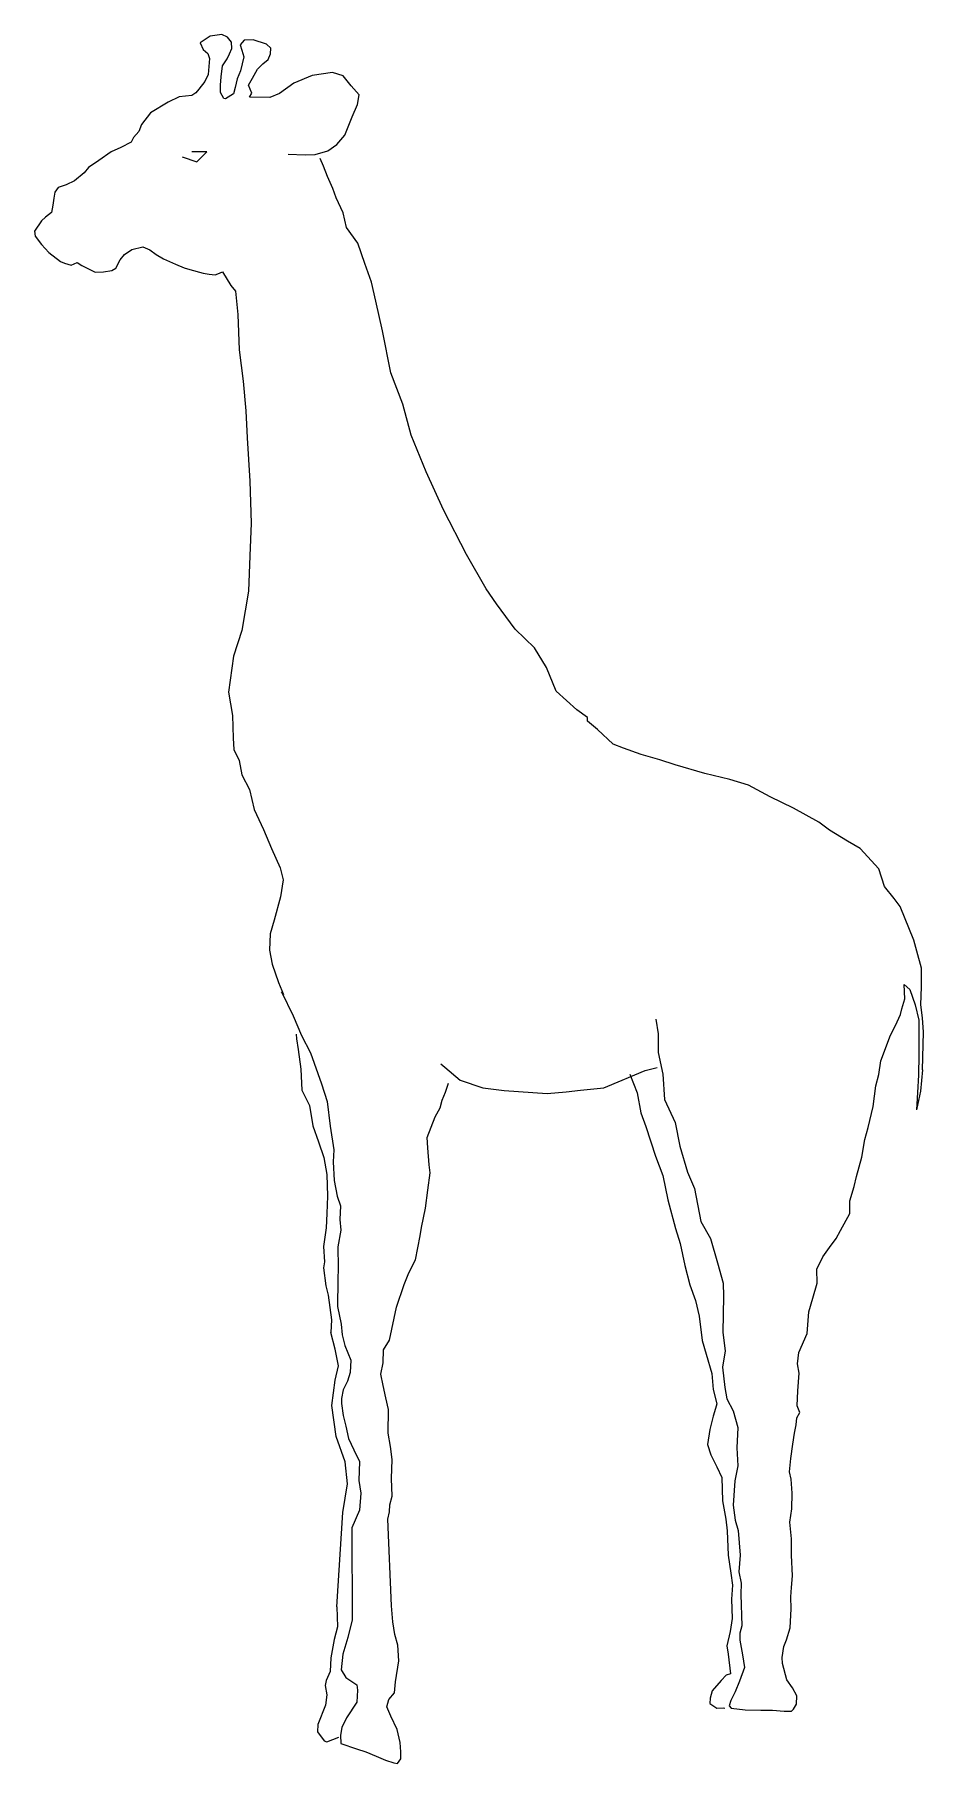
# Model space of a CAD drawing. Header units: millimetres. Extents: x -1466.5 to -1463.97, y 1763.46 to 1768.38.
import ezdxf

# ---------------------------------------------------------------- set-up
doc = ezdxf.new("R2010")
doc.units = ezdxf.units.MM
doc.header["$LTSCALE"] = 10
doc.layers.add('Animais', color=2, linetype='Continuous')

msp = doc.modelspace()

# ---------------------------------------------------------------- linework, layer by layer
at = {"layer": 'Animais'}
for p, q in [((-1466.0017, 1768.378), (-1466.0301, 1768.3585)), ((-1465.9683, 1768.3822), (-1466.0017, 1768.378)), ((-1465.9526, 1768.3745), (-1465.9683, 1768.3822)), ((-1465.9408, 1768.3602), (-1465.9526, 1768.3745)), ((-1465.9402, 1768.343), (-1465.9408, 1768.3602)), ((-1465.9049, 1768.3666), (-1465.9159, 1768.3534)), ((-1465.8798, 1768.3668), (-1465.9049, 1768.3666)), ((-1465.8414, 1768.3547), (-1465.8798, 1768.3668)), ((-1466.0301, 1768.3585), (-1466.0219, 1768.34)), ((-1466.0219, 1768.34), (-1466.0086, 1768.328)), ((-1466.0086, 1768.328), (-1466.0036, 1768.314)), ((-1466.0036, 1768.314), (-1466.0076, 1768.2682)), ((-1465.9666, 1768.2929), (-1465.953, 1768.3128)), ((-1465.953, 1768.3128), (-1465.9466, 1768.3272)), ((-1465.9466, 1768.3272), (-1465.9402, 1768.343)), ((-1465.9159, 1768.3534), (-1465.9119, 1768.3374)), ((-1465.9057, 1768.3187), (-1465.9156, 1768.2789)), ((-1465.9119, 1768.3374), (-1465.9057, 1768.3187)), ((-1465.8291, 1768.3438), (-1465.8414, 1768.3547)), ((-1465.8363, 1768.3109), (-1465.8299, 1768.3277)), ((-1465.8299, 1768.3277), (-1465.8291, 1768.3438)), ((-1466.0076, 1768.2682), (-1466.0166, 1768.2482)), ((-1465.9724, 1768.2381), (-1465.9703, 1768.2619)), ((-1465.9703, 1768.2619), (-1465.9666, 1768.2929)), ((-1465.9156, 1768.2789), (-1465.9246, 1768.2565)), ((-1465.8809, 1768.2579), (-1465.8674, 1768.2838)), ((-1465.8674, 1768.2838), (-1465.8519, 1768.2992)), ((-1465.8519, 1768.2992), (-1465.8363, 1768.3109)), ((-1465.7112, 1768.2654), (-1465.7638, 1768.2436)), ((-1465.6538, 1768.2742), (-1465.7112, 1768.2654)), ((-1465.623, 1768.2648), (-1465.6538, 1768.2742)), ((-1465.6005, 1768.2363), (-1465.623, 1768.2648)), ((-1466.0421, 1768.2161), (-1466.0539, 1768.2086)), ((-1466.0336, 1768.2271), (-1466.0421, 1768.2161)), ((-1466.0166, 1768.2482), (-1466.0336, 1768.2271)), ((-1465.9723, 1768.2173), (-1465.9724, 1768.2381)), ((-1465.9627, 1768.1998), (-1465.9723, 1768.2173)), ((-1465.9356, 1768.2137), (-1465.958, 1768.1996)), ((-1465.9304, 1768.2316), (-1465.9356, 1768.2137)), ((-1465.9246, 1768.2565), (-1465.9304, 1768.2316)), ((-1465.8922, 1768.2379), (-1465.8809, 1768.2579)), ((-1465.8828, 1768.2157), (-1465.8922, 1768.2379)), ((-1465.8894, 1768.2036), (-1465.8828, 1768.2157)), ((-1465.804, 1768.2145), (-1465.8321, 1768.203)), ((-1465.7638, 1768.2436), (-1465.804, 1768.2145)), ((-1465.5774, 1768.2111), (-1465.6005, 1768.2363)), ((-1466.1212, 1768.1898), (-1466.1718, 1768.1598)), ((-1466.0896, 1768.2045), (-1466.1212, 1768.1898)), ((-1466.0539, 1768.2086), (-1466.0896, 1768.2045)), ((-1465.958, 1768.1996), (-1465.9627, 1768.1998)), ((-1465.8321, 1768.203), (-1465.8894, 1768.2036)), ((-1465.5974, 1768.1479), (-1465.582, 1768.1828)), ((-1465.582, 1768.1828), (-1465.5774, 1768.2111)), ((-1466.1971, 1768.1257), (-1466.205, 1768.1066)), ((-1466.1718, 1768.1598), (-1466.1971, 1768.1257)), ((-1465.6181, 1768.0962), (-1465.5974, 1768.1479)), ((-1466.2269, 1768.0754), (-1466.2564, 1768.0606)), ((-1466.2196, 1768.0888), (-1466.2269, 1768.0754)), ((-1466.205, 1768.1066), (-1466.2196, 1768.0888)), ((-1465.6671, 1768.0514), (-1465.6411, 1768.0697)), ((-1465.6411, 1768.0697), (-1465.6181, 1768.0962)), ((-1466.3188, 1768.0235), (-1466.3482, 1768.004)), ((-1466.2831, 1768.0481), (-1466.3188, 1768.0235)), ((-1466.2564, 1768.0606), (-1466.2831, 1768.0481)), ((-1466.0819, 1768.0339), (-1466.0395, 1768.0198)), ((-1466.0113, 1768.0481), (-1466.0537, 1768.0481)), ((-1466.0395, 1768.0198), (-1466.0113, 1768.0481)), ((-1465.7796, 1768.0417), (-1465.7317, 1768.0395)), ((-1465.7317, 1768.0395), (-1465.7031, 1768.0406)), ((-1465.7031, 1768.0406), (-1465.6671, 1768.0514)), ((-1465.6795, 1768.0073), (-1465.6885, 1768.0296)), ((-1466.3603, 1767.9884), (-1466.3878, 1767.9659)), ((-1466.3482, 1768.004), (-1466.3603, 1767.9884)), ((-1465.668, 1767.9783), (-1465.6795, 1768.0073)), ((-1465.6524, 1767.9444), (-1465.668, 1767.9783)), ((-1466.4439, 1767.9338), (-1466.447, 1767.9168)), ((-1466.4342, 1767.9471), (-1466.4439, 1767.9338)), ((-1466.4121, 1767.9542), (-1466.4342, 1767.9471)), ((-1466.3878, 1767.9659), (-1466.4121, 1767.9542)), ((-1465.6432, 1767.9175), (-1465.6524, 1767.9444)), ((-1465.6233, 1767.8743), (-1465.6432, 1767.9175)), ((-1466.4535, 1767.8759), (-1466.4702, 1767.8619)), ((-1466.4492, 1767.8965), (-1466.4535, 1767.8759)), ((-1466.447, 1767.9168), (-1466.4492, 1767.8965)), ((-1465.6138, 1767.8327), (-1465.6233, 1767.8743)), ((-1466.4821, 1767.852), (-1466.5015, 1767.822)), ((-1466.5015, 1767.822), (-1466.5002, 1767.8082)), ((-1466.4702, 1767.8619), (-1466.4821, 1767.852)), ((-1465.5816, 1767.7879), (-1465.6138, 1767.8327)), ((-1466.5002, 1767.8082), (-1466.4818, 1767.7845)), ((-1466.4818, 1767.7845), (-1466.461, 1767.7618)), ((-1466.2459, 1767.7556), (-1466.2247, 1767.7707)), ((-1466.2247, 1767.7707), (-1466.1932, 1767.7774)), ((-1466.1932, 1767.7774), (-1466.1731, 1767.7694)), ((-1465.561, 1767.7307), (-1465.5816, 1767.7879)), ((-1466.461, 1767.7618), (-1466.4276, 1767.7362)), ((-1466.4276, 1767.7362), (-1466.4164, 1767.7313)), ((-1466.4164, 1767.7313), (-1466.3972, 1767.7258)), ((-1466.3972, 1767.7258), (-1466.3807, 1767.7331)), ((-1466.3807, 1767.7331), (-1466.3674, 1767.7244)), ((-1466.3674, 1767.7244), (-1466.3293, 1767.7056)), ((-1466.2704, 1767.7167), (-1466.2579, 1767.7413)), ((-1466.2579, 1767.7413), (-1466.2459, 1767.7556)), ((-1466.1731, 1767.7694), (-1466.1553, 1767.7562)), ((-1466.1553, 1767.7562), (-1466.1344, 1767.7439)), ((-1466.1344, 1767.7439), (-1466.1005, 1767.7286)), ((-1466.1005, 1767.7286), (-1466.0758, 1767.7181)), ((-1465.5429, 1767.6772), (-1465.561, 1767.7307)), ((-1466.3293, 1767.7056), (-1466.3054, 1767.7069)), ((-1466.3054, 1767.7069), (-1466.2821, 1767.7102)), ((-1466.2821, 1767.7102), (-1466.2704, 1767.7167)), ((-1466.0758, 1767.7181), (-1466.0599, 1767.713)), ((-1466.0599, 1767.713), (-1466.0214, 1767.7033)), ((-1466.0214, 1767.7033), (-1466.0045, 1767.7002)), ((-1466.0045, 1767.7002), (-1465.9874, 1767.6984)), ((-1465.9874, 1767.6984), (-1465.9803, 1767.7014)), ((-1465.9803, 1767.7014), (-1465.9663, 1767.7065)), ((-1465.9663, 1767.7065), (-1465.9429, 1767.6676)), ((-1465.53, 1767.6234), (-1465.5429, 1767.6772)), ((-1465.9429, 1767.6676), (-1465.9298, 1767.6512)), ((-1465.9298, 1767.6512), (-1465.9234, 1767.5848)), ((-1465.5107, 1767.5385), (-1465.53, 1767.6234)), ((-1465.9234, 1767.5848), (-1465.9195, 1767.4845)), ((-1465.4876, 1767.4189), (-1465.5107, 1767.5385)), ((-1465.9195, 1767.4845), (-1465.908, 1767.3958)), ((-1465.908, 1767.3958), (-1465.9003, 1767.3109)), ((-1465.4529, 1767.3302), (-1465.4876, 1767.4189)), ((-1465.4297, 1767.2415), (-1465.4529, 1767.3302)), ((-1465.9003, 1767.3109), (-1465.8964, 1767.2337)), ((-1465.8964, 1767.2337), (-1465.8887, 1767.1103)), ((-1465.3873, 1767.1373), (-1465.4297, 1767.2415)), ((-1465.3372, 1767.0293), (-1465.3873, 1767.1373)), ((-1465.8887, 1767.1103), (-1465.8848, 1766.9907)), ((-1465.8848, 1766.9907), (-1465.8887, 1766.8981)), ((-1465.2716, 1766.9019), (-1465.3372, 1767.0293)), ((-1465.8887, 1766.8981), (-1465.8925, 1766.7978)), ((-1465.2165, 1766.8044), (-1465.2716, 1766.9019)), ((-1465.8925, 1766.7978), (-1465.9118, 1766.6859)), ((-1465.187, 1766.7612), (-1465.2165, 1766.8044)), ((-1465.1337, 1766.6893), (-1465.187, 1766.7612)), ((-1465.0785, 1766.6357), (-1465.1337, 1766.6893)), ((-1465.9118, 1766.6859), (-1465.935, 1766.6126)), ((-1465.935, 1766.6126), (-1465.9497, 1766.5094)), ((-1465.044, 1766.5804), (-1465.0785, 1766.6357)), ((-1465.0171, 1766.5123), (-1465.044, 1766.5804)), ((-1465.9497, 1766.5094), (-1465.9381, 1766.4432)), ((-1464.9576, 1766.4597), (-1465.0171, 1766.5123)), ((-1465.9381, 1766.4432), (-1465.936, 1766.3789)), ((-1464.9275, 1766.4376), (-1464.9576, 1766.4597)), ((-1464.928, 1766.4269), (-1464.9275, 1766.4376)), ((-1464.8987, 1766.4033), (-1464.928, 1766.4269)), ((-1464.8548, 1766.3622), (-1464.8987, 1766.4033)), ((-1465.936, 1766.3789), (-1465.9347, 1766.3462)), ((-1465.9347, 1766.3462), (-1465.9188, 1766.3152)), ((-1464.8249, 1766.3505), (-1464.8548, 1766.3622)), ((-1464.7746, 1766.3325), (-1464.8249, 1766.3505)), ((-1465.9188, 1766.3152), (-1465.9114, 1766.2741)), ((-1464.7215, 1766.317), (-1464.7746, 1766.3325)), ((-1464.6776, 1766.3031), (-1464.7215, 1766.317)), ((-1464.5934, 1766.2783), (-1464.6776, 1766.3031)), ((-1465.9114, 1766.2741), (-1465.8898, 1766.2328)), ((-1464.522, 1766.2608), (-1464.5934, 1766.2783)), ((-1464.4689, 1766.2454), (-1464.522, 1766.2608)), ((-1464.4077, 1766.2123), (-1464.4689, 1766.2454)), ((-1465.8898, 1766.2328), (-1465.8766, 1766.1757)), ((-1464.3408, 1766.1794), (-1464.4077, 1766.2123)), ((-1465.8766, 1766.1757), (-1465.8503, 1766.1192)), ((-1464.2692, 1766.1393), (-1464.3408, 1766.1794)), ((-1465.8503, 1766.1192), (-1465.8267, 1766.0644)), ((-1464.2387, 1766.1168), (-1464.2692, 1766.1393)), ((-1464.1875, 1766.0857), (-1464.2387, 1766.1168)), ((-1465.8267, 1766.0644), (-1465.8026, 1766.0099)), ((-1464.1519, 1766.0645), (-1464.1875, 1766.0857)), ((-1464.098, 1766.0072), (-1464.1519, 1766.0645)), ((-1465.8026, 1766.0099), (-1465.7938, 1765.9753)), ((-1464.0818, 1765.9565), (-1464.098, 1766.0072)), ((-1465.7938, 1765.9753), (-1465.8013, 1765.9273)), ((-1464.0545, 1765.9226), (-1464.0818, 1765.9565)), ((-1465.8013, 1765.9273), (-1465.82, 1765.8608)), ((-1464.0371, 1765.8996), (-1464.0545, 1765.9226)), ((-1463.9984, 1765.8033), (-1464.0371, 1765.8996)), ((-1465.82, 1765.8608), (-1465.831, 1765.8221)), ((-1465.831, 1765.8221), (-1465.8331, 1765.775)), ((-1463.9905, 1765.7726), (-1463.9984, 1765.8033)), ((-1465.8331, 1765.775), (-1465.8256, 1765.7355)), ((-1463.9769, 1765.7236), (-1463.9905, 1765.7726)), ((-1465.8256, 1765.7355), (-1465.8068, 1765.6835)), ((-1463.9766, 1765.6713), (-1463.9769, 1765.7236)), ((-1465.8068, 1765.6835), (-1465.7926, 1765.6487)), ((-1465.7988, 1765.6567), (-1465.7653, 1765.5883)), ((-1465.7926, 1765.6487), (-1465.7988, 1765.6567)), ((-1464.0263, 1765.6774), (-1464.0096, 1765.6636)), ((-1464.0242, 1765.6366), (-1464.0263, 1765.6774)), ((-1464.0096, 1765.6636), (-1463.9947, 1765.6195)), ((-1463.9789, 1765.6199), (-1463.9766, 1765.6713)), ((-1464.0366, 1765.5925), (-1464.0332, 1765.6081)), ((-1464.0332, 1765.6081), (-1464.0242, 1765.6366)), ((-1463.9947, 1765.6195), (-1463.9847, 1765.5756)), ((-1463.9743, 1765.5824), (-1463.9789, 1765.6199)), ((-1465.7653, 1765.5883), (-1465.7413, 1765.5323)), ((-1464.7334, 1765.5791), (-1464.726, 1765.5369)), ((-1464.0654, 1765.5335), (-1464.0511, 1765.5605)), ((-1464.0511, 1765.5605), (-1464.0366, 1765.5925)), ((-1463.9847, 1765.5756), (-1463.9844, 1765.4768)), ((-1463.9714, 1765.5419), (-1463.9743, 1765.5824)), ((-1465.7569, 1765.5357), (-1465.7564, 1765.5226)), ((-1465.7564, 1765.5226), (-1465.7512, 1765.492)), ((-1465.7413, 1765.5323), (-1465.7163, 1765.4828)), ((-1464.726, 1765.5369), (-1464.7261, 1765.4843)), ((-1464.0925, 1765.4598), (-1464.0654, 1765.5335)), ((-1463.9741, 1765.4349), (-1463.9714, 1765.5419)), ((-1465.7512, 1765.492), (-1465.7433, 1765.4367)), ((-1465.7163, 1765.4828), (-1465.6848, 1765.3945)), ((-1464.7261, 1765.4843), (-1464.7131, 1765.4222)), ((-1464.098, 1765.4209), (-1464.0925, 1765.4598)), ((-1463.9844, 1765.4768), (-1463.9858, 1765.419)), ((-1465.7433, 1765.4367), (-1465.7406, 1765.3763)), ((-1465.3455, 1765.4518), (-1465.334, 1765.4421)), ((-1465.334, 1765.4421), (-1465.29, 1765.4048)), ((-1464.8291, 1765.4051), (-1464.7931, 1765.4204)), ((-1464.8072, 1765.4222), (-1464.7862, 1765.369)), ((-1464.7931, 1765.4204), (-1464.7638, 1765.4322)), ((-1464.7638, 1765.4322), (-1464.7292, 1765.441)), ((-1464.7131, 1765.4222), (-1464.7083, 1765.3498)), ((-1464.1072, 1765.3886), (-1464.098, 1765.4209)), ((-1463.9858, 1765.419), (-1463.9911, 1765.3204)), ((-1463.9741, 1765.4349), (-1463.9795, 1765.3737)), ((-1465.7406, 1765.3763), (-1465.7187, 1765.3334)), ((-1465.6848, 1765.3945), (-1465.6687, 1765.3442)), ((-1465.3409, 1765.3479), (-1465.3322, 1765.3713)), ((-1465.3322, 1765.3713), (-1465.323, 1765.397)), ((-1465.29, 1765.4048), (-1465.2252, 1765.3834)), ((-1465.2252, 1765.3834), (-1465.1652, 1765.3758)), ((-1465.1652, 1765.3758), (-1465.0421, 1765.3674)), ((-1465.0421, 1765.3674), (-1464.9882, 1765.3715)), ((-1464.9882, 1765.3715), (-1464.9472, 1765.3762)), ((-1464.9472, 1765.3762), (-1464.8812, 1765.3836)), ((-1464.8812, 1765.3836), (-1464.8291, 1765.4051)), ((-1464.7862, 1765.369), (-1464.7757, 1765.312)), ((-1464.114, 1765.3298), (-1464.1072, 1765.3886)), ((-1463.9795, 1765.3737), (-1463.9911, 1765.3204)), ((-1465.7187, 1765.3334), (-1465.7098, 1765.275)), ((-1465.6687, 1765.3442), (-1465.6599, 1765.2743)), ((-1465.3615, 1765.3004), (-1465.3473, 1765.3259)), ((-1465.3473, 1765.3259), (-1465.3409, 1765.3479)), ((-1464.7757, 1765.312), (-1464.7616, 1765.2734)), ((-1464.7083, 1765.3498), (-1464.6785, 1765.2843)), ((-1464.1282, 1765.2701), (-1464.114, 1765.3298)), ((-1465.7098, 1765.275), (-1465.6934, 1765.2297)), ((-1465.6599, 1765.2743), (-1465.6498, 1765.207)), ((-1465.3837, 1765.2422), (-1465.3615, 1765.3004)), ((-1464.7616, 1765.2734), (-1464.7339, 1765.1884)), ((-1464.6785, 1765.2843), (-1464.6643, 1765.2168)), ((-1464.1378, 1765.2363), (-1464.1282, 1765.2701)), ((-1465.6934, 1765.2297), (-1465.6785, 1765.1845)), ((-1465.3823, 1765.2122), (-1465.3837, 1765.2422)), ((-1465.378, 1765.1636), (-1465.3823, 1765.2122)), ((-1464.6643, 1765.2168), (-1464.6429, 1765.1436)), ((-1464.1466, 1765.1856), (-1464.1378, 1765.2363)), ((-1465.6785, 1765.1845), (-1465.6698, 1765.1368)), ((-1465.6498, 1765.207), (-1465.6513, 1765.1729)), ((-1465.6513, 1765.1729), (-1465.6484, 1765.119)), ((-1465.3751, 1765.1412), (-1465.378, 1765.1636)), ((-1464.7339, 1765.1884), (-1464.7129, 1765.1337)), ((-1464.1621, 1765.1313), (-1464.1466, 1765.1856)), ((-1465.6698, 1765.1368), (-1465.6676, 1765.0753)), ((-1465.6484, 1765.119), (-1465.6399, 1765.0752)), ((-1465.3823, 1765.0915), (-1465.3751, 1765.1412)), ((-1464.7129, 1765.1337), (-1464.6987, 1765.0646)), ((-1464.6429, 1765.1436), (-1464.6228, 1765.0966)), ((-1464.1687, 1765.1028), (-1464.1621, 1765.1313)), ((-1465.6676, 1765.0753), (-1465.6698, 1765.0254)), ((-1465.6399, 1765.0752), (-1465.6308, 1765.0475)), ((-1465.3888, 1765.0407), (-1465.3823, 1765.0915)), ((-1464.6987, 1765.0646), (-1464.6774, 1764.9826)), ((-1464.6228, 1765.0966), (-1464.6047, 1765.0028)), ((-1464.181, 1765.0611), (-1464.1687, 1765.1028)), ((-1465.6698, 1765.0254), (-1465.6716, 1764.9848)), ((-1465.6308, 1765.0475), (-1465.6326, 1765.008)), ((-1465.4005, 1764.9859), (-1465.3888, 1765.0407)), ((-1464.207, 1764.9774), (-1464.181, 1765.0258)), ((-1464.181, 1765.0258), (-1464.181, 1765.0611)), ((-1465.6716, 1764.9848), (-1465.679, 1764.9313)), ((-1465.6297, 1764.9779), (-1465.6383, 1764.931)), ((-1465.6326, 1765.008), (-1465.6297, 1764.9779)), ((-1465.4039, 1764.9615), (-1465.4005, 1764.9859)), ((-1464.6774, 1764.9826), (-1464.6636, 1764.9397)), ((-1464.6047, 1765.0028), (-1464.5776, 1764.9543)), ((-1464.2199, 1764.9541), (-1464.207, 1764.9774)), ((-1465.679, 1764.9313), (-1465.676, 1764.8881)), ((-1465.6383, 1764.931), (-1465.6371, 1764.8718)), ((-1465.4177, 1764.8937), (-1465.4039, 1764.9615)), ((-1464.6636, 1764.9397), (-1464.6506, 1764.8777)), ((-1464.5776, 1764.9543), (-1464.5573, 1764.8854)), ((-1464.2576, 1764.902), (-1464.2391, 1764.9288)), ((-1464.2391, 1764.9288), (-1464.2199, 1764.9541)), ((-1465.676, 1764.8881), (-1465.679, 1764.871)), ((-1465.679, 1764.871), (-1465.6725, 1764.8196)), ((-1465.6371, 1764.8718), (-1465.6387, 1764.8354)), ((-1465.4362, 1764.8565), (-1465.4177, 1764.8937)), ((-1464.6506, 1764.8777), (-1464.6362, 1764.8221)), ((-1464.5573, 1764.8854), (-1464.5414, 1764.8267)), ((-1464.2749, 1764.8674), (-1464.2576, 1764.902)), ((-1464.274, 1764.8267), (-1464.2749, 1764.8674)), ((-1465.6725, 1764.8196), (-1465.6656, 1764.7932)), ((-1465.6387, 1764.8354), (-1465.6394, 1764.7605)), ((-1465.471, 1764.7585), (-1465.4497, 1764.8229)), ((-1465.4497, 1764.8229), (-1465.4362, 1764.8565)), ((-1464.6362, 1764.8221), (-1464.6197, 1764.7779)), ((-1464.5414, 1764.8267), (-1464.5404, 1764.7902)), ((-1464.2863, 1764.7842), (-1464.274, 1764.8267)), ((-1465.6656, 1764.7932), (-1465.6568, 1764.7232)), ((-1464.6197, 1764.7779), (-1464.6102, 1764.733)), ((-1464.5404, 1764.7902), (-1464.5427, 1764.6865)), ((-1464.2973, 1764.7451), (-1464.2863, 1764.7842)), ((-1465.6568, 1764.7232), (-1465.6584, 1764.6868)), ((-1465.6394, 1764.7605), (-1465.6286, 1764.7101)), ((-1465.4909, 1764.6649), (-1465.471, 1764.7585)), ((-1464.6102, 1764.733), (-1464.6013, 1764.6642)), ((-1464.3027, 1764.6839), (-1464.2973, 1764.7451)), ((-1465.6457, 1764.6388), (-1465.6584, 1764.6868)), ((-1465.6286, 1764.7101), (-1465.6261, 1764.68)), ((-1465.6261, 1764.68), (-1465.6182, 1764.6493)), ((-1464.5427, 1764.6865), (-1464.5358, 1764.634)), ((-1464.3263, 1764.6296), (-1464.3027, 1764.6839)), ((-1465.6363, 1764.5917), (-1465.6457, 1764.6388)), ((-1465.6182, 1764.6493), (-1465.6016, 1764.6082)), ((-1465.5096, 1764.6), (-1465.5079, 1764.6369)), ((-1465.5079, 1764.6369), (-1465.4909, 1764.6649)), ((-1464.6013, 1764.6642), (-1464.5901, 1764.6245)), ((-1464.5901, 1764.6245), (-1464.574, 1764.57)), ((-1464.5358, 1764.634), (-1464.5429, 1764.5882)), ((-1464.33, 1764.5971), (-1464.3263, 1764.6296)), ((-1465.6457, 1764.5509), (-1465.6363, 1764.5917)), ((-1465.6032, 1764.5725), (-1465.6108, 1764.5483)), ((-1465.6016, 1764.6082), (-1465.6032, 1764.5725)), ((-1465.516, 1764.5677), (-1465.5096, 1764.6)), ((-1464.574, 1764.57), (-1464.5696, 1764.5241)), ((-1464.5429, 1764.5882), (-1464.5362, 1764.5302)), ((-1464.3247, 1764.5707), (-1464.33, 1764.5971)), ((-1464.3284, 1764.521), (-1464.3247, 1764.5707)), ((-1465.6551, 1764.4787), (-1465.6457, 1764.5509)), ((-1465.6227, 1764.5238), (-1465.6276, 1764.4991)), ((-1465.6108, 1764.5483), (-1465.6227, 1764.5238)), ((-1465.5097, 1764.5359), (-1465.516, 1764.5677)), ((-1465.5021, 1764.5002), (-1465.5097, 1764.5359)), ((-1464.5696, 1764.5241), (-1464.5594, 1764.484)), ((-1464.5362, 1764.5302), (-1464.5312, 1764.4974)), ((-1464.3307, 1764.4783), (-1464.3284, 1764.521)), ((-1465.6426, 1764.3909), (-1465.6551, 1764.4787)), ((-1465.6276, 1764.4991), (-1465.6283, 1764.4845)), ((-1465.6283, 1764.4845), (-1465.6233, 1764.4505)), ((-1465.4944, 1764.4672), (-1465.5021, 1764.5002)), ((-1464.5594, 1764.484), (-1464.5628, 1764.47)), ((-1464.5312, 1764.4974), (-1464.5131, 1764.4635)), ((-1464.3229, 1764.459), (-1464.3307, 1764.4783)), ((-1465.6233, 1764.4505), (-1465.6154, 1764.4198)), ((-1465.4947, 1764.4), (-1465.4944, 1764.4672)), ((-1464.5703, 1764.448), (-1464.5796, 1764.4104)), ((-1464.5628, 1764.47), (-1464.5703, 1764.448)), ((-1464.5131, 1764.4635), (-1464.4995, 1764.416)), ((-1464.3388, 1764.3996), (-1464.3339, 1764.424)), ((-1464.3339, 1764.424), (-1464.3316, 1764.4436)), ((-1464.3316, 1764.4436), (-1464.3229, 1764.459)), ((-1465.6175, 1764.3187), (-1465.6426, 1764.3909)), ((-1465.6154, 1764.4198), (-1465.6077, 1764.3852)), ((-1465.6077, 1764.3852), (-1465.5923, 1764.353)), ((-1465.4884, 1764.362), (-1465.4947, 1764.4)), ((-1464.5796, 1764.4104), (-1464.5858, 1764.3673)), ((-1464.4995, 1764.416), (-1464.5021, 1764.3581)), ((-1464.3429, 1764.3683), (-1464.3388, 1764.3996)), ((-1465.5923, 1764.353), (-1465.5765, 1764.3197)), ((-1465.4836, 1764.3249), (-1465.4884, 1764.362)), ((-1465.4857, 1764.2711), (-1465.4836, 1764.3249)), ((-1464.5858, 1764.3673), (-1464.5763, 1764.338)), ((-1464.5763, 1764.338), (-1464.5598, 1764.3046)), ((-1464.5021, 1764.3581), (-1464.4994, 1764.3069)), ((-1464.353, 1764.29), (-1464.3486, 1764.3278)), ((-1464.3486, 1764.3278), (-1464.3429, 1764.3683)), ((-1465.6112, 1764.2559), (-1465.6175, 1764.3187)), ((-1465.5765, 1764.3197), (-1465.5789, 1764.2648)), ((-1464.5598, 1764.3046), (-1464.5454, 1764.2736)), ((-1464.4994, 1764.3069), (-1464.5078, 1764.2643)), ((-1464.3474, 1764.2686), (-1464.353, 1764.29)), ((-1465.6237, 1764.1743), (-1465.6112, 1764.2559)), ((-1465.5789, 1764.2648), (-1465.5728, 1764.2292)), ((-1465.5728, 1764.2292), (-1465.5762, 1764.1806)), ((-1465.4841, 1764.221), (-1465.4857, 1764.2711)), ((-1464.5454, 1764.2736), (-1464.543, 1764.2078)), ((-1464.5078, 1764.2643), (-1464.5132, 1764.195)), ((-1464.3453, 1764.2293), (-1464.3474, 1764.2686)), ((-1464.3461, 1764.1848), (-1464.3453, 1764.2293)), ((-1465.5762, 1764.1806), (-1465.598, 1764.1305)), ((-1465.4911, 1764.1756), (-1465.4902, 1764.1963)), ((-1465.4902, 1764.1963), (-1465.4841, 1764.221)), ((-1464.543, 1764.2078), (-1464.5334, 1764.1551)), ((-1464.5132, 1764.195), (-1464.5074, 1764.1524)), ((-1464.3517, 1764.147), (-1464.3461, 1764.1848)), ((-1465.6416, 1763.9054), (-1465.6237, 1764.1743)), ((-1465.598, 1764.1305), (-1465.5972, 1763.8681)), ((-1465.4963, 1764.1547), (-1465.4911, 1764.1756)), ((-1465.4855, 1763.9088), (-1465.4963, 1764.1547)), ((-1464.5334, 1764.1551), (-1464.5299, 1764.1223)), ((-1464.5074, 1764.1524), (-1464.4983, 1764.1232)), ((-1464.3472, 1764.0996), (-1464.3517, 1764.147)), ((-1464.5299, 1764.1223), (-1464.5276, 1764.0527)), ((-1464.4983, 1764.1232), (-1464.4934, 1764.0523)), ((-1464.3467, 1764.0523), (-1464.3472, 1764.0996)), ((-1464.5276, 1764.0527), (-1464.5195, 1764.0012)), ((-1464.4934, 1764.0523), (-1464.4971, 1764.0052)), ((-1464.3439, 1763.9934), (-1464.3467, 1764.0523)), ((-1464.5195, 1764.0012), (-1464.5145, 1763.9668)), ((-1464.4971, 1764.0052), (-1464.4904, 1763.9734)), ((-1464.3469, 1763.9605), (-1464.3439, 1763.9934)), ((-1464.5145, 1763.9668), (-1464.5175, 1763.9274)), ((-1464.4904, 1763.9734), (-1464.4907, 1763.9408)), ((-1464.4907, 1763.9408), (-1464.4882, 1763.8515)), ((-1464.3492, 1763.9344), (-1464.3469, 1763.9605)), ((-1464.3481, 1763.9002), (-1464.3492, 1763.9344)), ((-1465.6416, 1763.9054), (-1465.6388, 1763.8488)), ((-1465.4822, 1763.863), (-1465.4855, 1763.9088)), ((-1464.5175, 1763.9274), (-1464.5161, 1763.8724)), ((-1464.3505, 1763.8454), (-1464.3481, 1763.9002)), ((-1465.6388, 1763.8488), (-1465.6485, 1763.8124)), ((-1465.5972, 1763.8681), (-1465.6102, 1763.8187)), ((-1465.4757, 1763.8269), (-1465.4822, 1763.863)), ((-1464.5215, 1763.8357), (-1464.5311, 1763.7943)), ((-1464.5161, 1763.8724), (-1464.5215, 1763.8357)), ((-1464.4882, 1763.8515), (-1464.4941, 1763.8306)), ((-1464.3613, 1763.8116), (-1464.3505, 1763.8454)), ((-1465.6485, 1763.8124), (-1465.6585, 1763.7606)), ((-1465.6102, 1763.8187), (-1465.6238, 1763.7709)), ((-1465.4678, 1763.7966), (-1465.4757, 1763.8269)), ((-1465.4648, 1763.7519), (-1465.4678, 1763.7966)), ((-1464.5311, 1763.7943), (-1464.5271, 1763.7706)), ((-1464.4941, 1763.8306), (-1464.4938, 1763.811)), ((-1464.4938, 1763.811), (-1464.4865, 1763.7688)), ((-1464.3739, 1763.7611), (-1464.3686, 1763.7924)), ((-1464.3686, 1763.7924), (-1464.3613, 1763.8116)), ((-1465.6585, 1763.7606), (-1465.6602, 1763.7215)), ((-1465.6238, 1763.7709), (-1465.6285, 1763.7266)), ((-1465.474, 1763.692), (-1465.4648, 1763.7519)), ((-1464.5271, 1763.7706), (-1464.5204, 1763.715)), ((-1464.4804, 1763.7332), (-1464.4952, 1763.6943)), ((-1464.4865, 1763.7688), (-1464.4804, 1763.7332)), ((-1464.3723, 1763.7441), (-1464.3739, 1763.7611)), ((-1464.3598, 1763.6975), (-1464.3723, 1763.7441)), ((-1465.6718, 1763.6955), (-1465.6739, 1763.6813)), ((-1465.6602, 1763.7215), (-1465.6718, 1763.6955)), ((-1465.6285, 1763.7266), (-1465.6152, 1763.7048)), ((-1465.6152, 1763.7048), (-1465.5847, 1763.6839)), ((-1465.5847, 1763.6839), (-1465.5827, 1763.668)), ((-1465.4766, 1763.6606), (-1465.474, 1763.692)), ((-1464.5474, 1763.6955), (-1464.5725, 1763.6662)), ((-1464.5325, 1763.7106), (-1464.5474, 1763.6955)), ((-1464.5204, 1763.715), (-1464.5325, 1763.7106)), ((-1464.4952, 1763.6943), (-1464.507, 1763.6633)), ((-1464.3439, 1763.6745), (-1464.3598, 1763.6975)), ((-1465.6739, 1763.6813), (-1465.6697, 1763.6546)), ((-1465.6697, 1763.6546), (-1465.6737, 1763.626)), ((-1465.5827, 1763.668), (-1465.5842, 1763.6339)), ((-1465.4984, 1763.6209), (-1465.4932, 1763.6418)), ((-1465.4932, 1763.6418), (-1465.4766, 1763.6606)), ((-1464.5784, 1763.6458), (-1464.5791, 1763.63)), ((-1464.5725, 1763.6662), (-1464.5784, 1763.6458)), ((-1464.52, 1763.6389), (-1464.5245, 1763.6234)), ((-1464.507, 1763.6633), (-1464.52, 1763.6389)), ((-1464.3319, 1763.6517), (-1464.3439, 1763.6745)), ((-1464.3329, 1763.6283), (-1464.3319, 1763.6517)), ((-1465.6737, 1763.626), (-1465.695, 1763.5708)), ((-1465.6135, 1763.5895), (-1465.6266, 1763.5624)), ((-1465.5842, 1763.6339), (-1465.6135, 1763.5895)), ((-1465.4876, 1763.5943), (-1465.4984, 1763.6209)), ((-1465.4697, 1763.5566), (-1465.4876, 1763.5943)), ((-1464.5791, 1763.63), (-1464.559, 1763.6172)), ((-1464.559, 1763.6172), (-1464.5405, 1763.6176)), ((-1464.5405, 1763.6176), (-1464.5367, 1763.6174)), ((-1464.5245, 1763.6234), (-1464.5183, 1763.6166)), ((-1464.5183, 1763.6166), (-1464.4789, 1763.6125)), ((-1464.4789, 1763.6125), (-1464.4344, 1763.6117)), ((-1464.4344, 1763.6117), (-1464.4006, 1763.6113)), ((-1464.4006, 1763.6113), (-1464.3676, 1763.6087)), ((-1464.3676, 1763.6087), (-1464.3469, 1763.6089)), ((-1464.3469, 1763.6089), (-1464.3413, 1763.614)), ((-1464.3413, 1763.614), (-1464.3329, 1763.6283)), ((-1465.695, 1763.5708), (-1465.6959, 1763.5497)), ((-1465.6959, 1763.5497), (-1465.6775, 1763.5239)), ((-1465.6266, 1763.5624), (-1465.6303, 1763.5403)), ((-1465.6303, 1763.5403), (-1465.6302, 1763.5165)), ((-1465.4606, 1763.5197), (-1465.4697, 1763.5566)), ((-1465.6775, 1763.5239), (-1465.6699, 1763.5208)), ((-1465.6699, 1763.5208), (-1465.6359, 1763.534)), ((-1465.6302, 1763.5165), (-1465.5848, 1763.5014)), ((-1465.5848, 1763.5014), (-1465.559, 1763.4926)), ((-1465.559, 1763.4926), (-1465.5292, 1763.4808)), ((-1465.4591, 1763.4931), (-1465.4606, 1763.5197)), ((-1465.4589, 1763.4723), (-1465.4591, 1763.4931)), ((-1465.5292, 1763.4808), (-1465.5025, 1763.4689)), ((-1465.5025, 1763.4689), (-1465.479, 1763.4613)), ((-1465.479, 1763.4613), (-1465.4687, 1763.4597)), ((-1465.4687, 1763.4597), (-1465.4589, 1763.4723))]:
    msp.add_line(p, q, dxfattribs=at)

doc.saveas('drawing.dxf')
